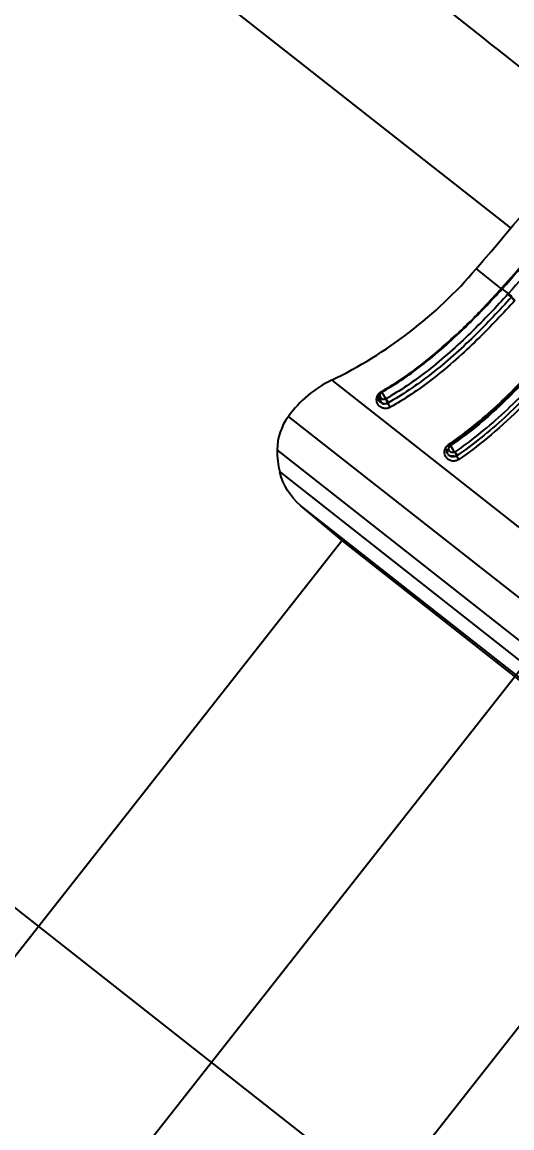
# Model space of a CAD drawing. Header units: millimetres. Extents: x 1145859089 to 1147511753, y -1047484727 to -1047247487.
# Drawn here: x 1146333276 to 1146333313.9, y -1047433528.8 to -1047433443.3 of the extents above; entities that cross this region are included whole.
import ezdxf
from ezdxf.xclip import XClip

# ---------------------------------------------------------------- set-up
doc = ezdxf.new("R2010")
doc.units = ezdxf.units.MM
doc.header["$LTSCALE"] = 100
doc.header["$MEASUREMENT"] = 0
doc.header["$XCLIPFRAME"] = 2
doc.linetypes.add('단지배치도$0$CENTER', pattern=[31, 30, -0.5, 0, -0.5])
doc.layers.get('0').update_dxf_attribs({"linetype": 'CONTINUOUS'})
for name, color, linetype in [('XREF', 135, 'CONTINUOUS'), ('단지배치도$0$S240910', 33, 'CONTINUOUS'), ('단지배치도$0$W240910', 135, 'CONTINUOUS')]:
    doc.layers.add(name, color=color, linetype=linetype)
doc.styles.add('단지배치도$0$WS1', font='romans.shx', dxfattribs={"width": 0.8, "bigfont": 'whgtxt.shx'})

# ---------------------------------------------------------------- blocks, each defined once
blk = doc.blocks.new('단지배치도$0$zw$9902')
at = {"layer": '단지배치도$0$W240910', "linetype": 'ByBlock', "ltscale": 20}
for p, q in [((64303.091, -61824.851), (64640.199, -62089.949)), ((64637.516, -62093.102), (64639.462, -62094.632)), ((64639.462, -62094.632), (64639.489, -62094.602)), ((64639.475, -62094.651), (64639.504, -62094.619)), ((64639.504, -62094.619), (64639.504, -62094.619)), ((64640.01, -62095.009), (64639.533, -62094.634)), ((64640.011, -62095.009), (64639.974, -62095.05)), ((64640.28, -62095.25), (64640.243, -62095.291)), ((64626.348, -62101.707), (64666.111, -62132.977)), ((64664.186, -62136.889), (64623, -62104.5)), ((64661.865, -62138.348), (64622.129, -62107.1)), ((64622.333, -62108.8), (64660.165, -62138.551)), ((64627.148, -62114.106), (64623.954, -62111.408)), ((64657.248, -62137.59), (64623.954, -62111.408)), ((64627.148, -62114.106), (64580.185, -62173.825)), ((64653.874, -62135.123), (64627.147, -62114.106)), ((64653.874, -62135.123), (64606.911, -62194.842))]:
    blk.add_line(p, q, dxfattribs=at)
at = {"layer": '단지배치도$0$W240910', "linetype": '단지배치도$0$CENTER', "ltscale": 50}
blk.add_line((64681.937, -62205.463), (64200.6, -61826.944), dxfattribs=at)
at = {"layer": '단지배치도$0$W240910', "linetype": '단지배치도$0$CENTER', "ltscale": 20}
blk.add_line((64471.172, -62339.951), (64762.939, -61968.93), dxfattribs=at)
at = {"layer": '단지배치도$0$W240910', "linetype": 'ByBlock', "ltscale": 20}
for centre, radius, start, end in [((64250.34, -61760.909), 510.155, 319.3708, 325.74823), ((64611.354, -62070.676), 34.458, 295.78799, 319.39684), ((64638.53, -62095.457), 1.286, 41.58478, 41.72871), ((64639.18, -62094.884), 0.419, 41.64572, 41.97598), ((64639.208, -62094.856), 0.38, 41.15947, 41.38205), ((64638.701, -62095.299), 1.053, 41.10457, 41.16326), ((64639.208, -62094.857), 0.381, 40.80862, 40.98342), ((64639.289, -62094.788), 0.274, 40.75302, 41.00645), ((64639.29, -62094.786), 0.273, 40.39099, 40.6268), ((64639.304, -62094.777), 0.256, 40.71262, 40.94773), ((64639.337, -62094.745), 0.21, 39.70437, 39.98102), ((64639.365, -62094.724), 0.175, 39.77121, 40.08913), ((64639.385, -62094.708), 0.149, 39.59355, 39.94253), ((64639.42, -62094.679), 0.104, 38.76, 39.20643), ((64639.401, -62094.694), 0.128, 39.02303, 39.4143), ((64639.434, -62094.667), 0.0857, 38.0654, 38.58079), ((64639.448, -62094.657), 0.0684, 37.68053, 38.27574), ((64639.459, -62094.648), 0.0539, 37.43213, 38.13304), ((64639.477, -62094.635), 0.0317, 35.78848, 36.80095), ((64639.469, -62094.641), 0.0421, 36.2298, 37.06202), ((64639.494, -62094.623), 0.0113, 30.56496, 32.62298), ((64639.49, -62094.627), 0.0166, 34.56606, 36.15156), ((64639.484, -62094.63), 0.0231, 33.84199, 35.08762), ((64639.502, -62094.619), 0.00239, 23.20463, 29.3131), ((64639.5, -62094.62), 0.00431, 24.11806, 28.09968), ((64639.498, -62094.622), 0.00716, 30.43002, 33.24142), ((64639.504, -62094.619), 0.000218, 344.551, 14.83661), ((64639.504, -62094.619), 0.000524, 5.25085, 23.24963), ((64639.503, -62094.619), 0.00117, 13.93885, 23.88831), ((64628.8, -62107.179), 6.672, 179.31208, 194.06207)]:
    blk.add_arc(centre, radius, start, end, dxfattribs=at)
for points, degree in [([(64646.73, -62082.052), (64579.333, -62029.052), (64579.333, -62029.052)], 2), ([(64630.2, -62102.606), (64633.737, -62100.582), (64636.729, -62097.679), (64639.504, -62094.619)], 3), ([(64637.782, -62096.439), (64638.361, -62095.86), (64638.923, -62095.259), (64639.474, -62094.652)], 3), ([(64639.461, -62094.632), (64639.472, -62094.643), (64639.477, -62094.649), (64639.475, -62094.651)], 3), ([(64640.012, -62095.009), (64640.023, -62095.022), (64640.058, -62095.054), (64640.135, -62095.125), (64640.215, -62095.196), (64640.268, -62095.242), (64640.28, -62095.25), (64640.28, -62095.249)], 3), ([(64635.389, -62106.69), (64635.946, -62106.309), (64637.089, -62105.465), (64638.912, -62103.909), (64640.723, -62102.141), (64642.485, -62100.232), (64643.594, -62098.951), (64644.133, -62098.305)], 3), ([(64635.46, -62106.724), (64636.07, -62106.307), (64637.283, -62105.407), (64639.093, -62103.846), (64640.855, -62102.122), (64642.588, -62100.245), (64643.671, -62098.978), (64644.203, -62098.341)], 3), ([(64644.272, -62098.392), (64643.734, -62099.038), (64642.632, -62100.317), (64640.903, -62102.182), (64639.096, -62103.951), (64637.348, -62105.463), (64636.143, -62106.35), (64635.539, -62106.761)], 3), ([(64635.882, -62107.258), (64636.471, -62106.856), (64637.661, -62105.979), (64639.48, -62104.425), (64641.297, -62102.652), (64643.061, -62100.74), (64644.187, -62099.439), (64644.735, -62098.78)], 3), ([(64644.969, -62098.982), (64644.404, -62099.659), (64643.261, -62100.983), (64641.518, -62102.867), (64639.737, -62104.611), (64637.892, -62106.201), (64636.649, -62107.121), (64636.023, -62107.548)], 3), ([(64645.204, -62099.185), (64644.392, -62100.167), (64642.778, -62101.986), (64640.859, -62103.983), (64638.334, -62106.282), (64636.883, -62107.355), (64636.168, -62107.84)], 3), ([(64626.347, -62101.705), (64625.018, -62102.338), (64623.857, -62103.308), (64622.999, -62104.5)], 3), ([(64630.264, -62102.57), (64630.83, -62102.244), (64631.384, -62101.896), (64631.923, -62101.529)], 3), ([(64631.768, -62101.634), (64631.689, -62101.687), (64631.61, -62101.739), (64631.531, -62101.791)], 3), ([(64630.09, -62102.699), (64630.049, -62102.74), (64630.048, -62102.741), (64630.046, -62102.743)], 3), ([(64630.531, -62103.146), (64630.519, -62103.153), (64630.492, -62103.164), (64630.444, -62103.178), (64630.401, -62103.183), (64630.367, -62103.183), (64630.338, -62103.18), (64630.313, -62103.177), (64630.292, -62103.173), (64630.276, -62103.167), (64630.271, -62103.155), (64630.267, -62103.143), (64630.263, -62103.133), (64630.255, -62103.125), (64630.241, -62103.122), (64630.222, -62103.12), (64630.2, -62103.119), (64630.178, -62103.116), (64630.162, -62103.105), (64630.151, -62103.089), (64630.142, -62103.07), (64630.129, -62103.05), (64630.117, -62103.029), (64630.105, -62103.003), (64630.093, -62102.975), (64630.085, -62102.942), (64630.079, -62102.905), (64630.079, -62102.861), (64630.086, -62102.811), (64630.102, -62102.764), (64630.123, -62102.721), (64630.152, -62102.682), (64630.189, -62102.648), (64630.214, -62102.629), (64630.228, -62102.622)], 3), ([(64630.166, -62102.629), (64630.12, -62102.66), (64630.081, -62102.697), (64630.09, -62102.699)], 3), ([(64630.201, -62102.607), (64630.189, -62102.613), (64630.177, -62102.62), (64630.166, -62102.629)], 3), ([(64630.181, -62102.595), (64630.191, -62102.604), (64630.197, -62102.608), (64630.2, -62102.606)], 3), ([(64630.228, -62102.622), (64630.215, -62102.609), (64630.205, -62102.604), (64630.201, -62102.607)], 3), ([(64629.982, -62102.87), (64629.959, -62102.949), (64629.94, -62103.019), (64629.95, -62103.12)], 3), ([(64629.958, -62102.969), (64629.959, -62102.962), (64629.96, -62102.956), (64629.961, -62102.95)], 3), ([(64629.987, -62103.231), (64629.98, -62103.215), (64629.974, -62103.198), (64629.969, -62103.181)], 3), ([(64630.325, -62103.525), (64630.291, -62103.516), (64630.261, -62103.505), (64630.191, -62103.468)], 3), ([(64630.349, -62103.529), (64630.308, -62103.518), (64630.299, -62103.514), (64630.291, -62103.508)], 3), ([(64630.349, -62103.529), (64630.349, -62103.53), (64630.349, -62103.53), (64630.35, -62103.53)], 3), ([(64630.366, -62103.532), (64630.387, -62103.536), (64630.409, -62103.538), (64630.432, -62103.539)], 3), ([(64630.696, -62103.473), (64630.702, -62103.47), (64630.703, -62103.447), (64630.679, -62103.377), (64630.633, -62103.286), (64630.578, -62103.198), (64630.545, -62103.159), (64630.531, -62103.146)], 3), ([(64630.864, -62103.803), (64630.851, -62103.791), (64630.818, -62103.752), (64630.763, -62103.664), (64630.716, -62103.572), (64630.69, -62103.5), (64630.693, -62103.478), (64630.698, -62103.476)], 3), ([(64622.999, -62104.5), (64622.446, -62105.244), (64622.137, -62106.167), (64622.129, -62107.1)], 3), ([(64636.168, -62107.84), (64636.138, -62107.862), (64636.074, -62107.899), (64635.965, -62107.941), (64635.846, -62107.964), (64635.723, -62107.967), (64635.601, -62107.949), (64635.478, -62107.907), (64635.357, -62107.836), (64635.245, -62107.734), (64635.153, -62107.602), (64635.092, -62107.443), (64635.072, -62107.277), (64635.091, -62107.118), (64635.139, -62106.978), (64635.21, -62106.859), (64635.294, -62106.763), (64635.356, -62106.712), (64635.389, -62106.69)], 3), ([(64635.242, -62107.121), (64635.24, -62107.275), (64635.302, -62107.433), (64635.441, -62107.536)], 3), ([(64635.43, -62106.746), (64635.343, -62106.814), (64635.283, -62106.908), (64635.26, -62107.005)], 3), ([(64635.389, -62106.69), (64635.421, -62106.72), (64635.448, -62106.732), (64635.461, -62106.724)], 3), ([(64635.46, -62106.724), (64635.45, -62106.731), (64635.44, -62106.738), (64635.43, -62106.746)], 3), ([(64635.46, -62106.724), (64635.475, -62106.714), (64635.504, -62106.729), (64635.539, -62106.761)], 3), ([(64635.539, -62106.761), (64635.505, -62106.737), (64635.502, -62106.739), (64635.499, -62106.741)], 3), ([(64636.023, -62107.548), (64636.032, -62107.542), (64636.036, -62107.509), (64636.008, -62107.427), (64635.949, -62107.33), (64635.903, -62107.278), (64635.882, -62107.258)], 3), ([(64636.168, -62107.84), (64636.146, -62107.82), (64636.099, -62107.766), (64636.039, -62107.668), (64636.01, -62107.585), (64636.016, -62107.556), (64636.025, -62107.55)], 3), ([(64623.954, -62111.408), (64623.159, -62110.733), (64622.579, -62109.806), (64622.33, -62108.8)], 3)]:
    blk.add_open_spline(points, degree=degree, dxfattribs=at)
for points, knots in [([(64639.504, -62094.619), (64640.138, -62093.92), (64640.762, -62093.211), (64644.012, -62089.41), (64647.484, -62085.006), (64654.148, -62076.037), (64656.372, -62072.968), (64662.142, -62064.944), (64666.059, -62059.345), (64670.603, -62052.956), (64671.97, -62051.053), (64673.348, -62049.164)], [0, 0, 0, 0, 0.079666, 0.079666, 0.421851, 0.421851, 0.597487, 0.597487, 0.879584, 0.879584, 1, 1, 1, 1]), ([(64639.533, -62094.634), (64641.122, -62092.882), (64644.154, -62089.251), (64648.513, -62083.666), (64652.754, -62077.995), (64656.226, -62073.223), (64659.674, -62068.431), (64663.1, -62063.62), (64667.856, -62056.853), (64671.28, -62052.038), (64673.364, -62049.184)], [0, 0, 0, 0, 0.00709361, 0.01418546, 0.02127666, 0.02836776, 0.03191298, 0.03900348, 0.04609359, 0.0567277, 0.0567277, 0.0567277, 0.0567277]), ([(64673.841, -62049.559), (64672.631, -62051.215), (64670.013, -62054.859), (64666.018, -62060.518), (64661.81, -62066.486), (64657.556, -62072.418), (64653.267, -62078.32), (64648.901, -62084.162), (64644.521, -62089.76), (64641.517, -62093.348), (64640.012, -62095.009)], [0, 0, 0, 0, 0.108757, 0.237507, 0.366257, 0.495006, 0.623756, 0.752506, 0.881256, 1, 1, 1, 1]), ([(64639.489, -62094.601), (64640.172, -62093.849), (64641.636, -62092.174), (64643.82, -62089.528), (64645.99, -62086.804), (64647.386, -62085.006), (64648.036, -62084.157)], [0, 0, 0, 0, 0.053743, 0.1174933, 0.1812436, 0.2378178, 0.2378178, 0.2378178, 0.2378178]), ([(64630.228, -62102.622), (64630.706, -62102.352), (64631.706, -62101.743), (64633.302, -62100.598), (64635.023, -62099.169), (64636.69, -62097.615), (64638.183, -62096.102), (64639.097, -62095.116), (64639.533, -62094.634)], [0, 0, 0, 0, 0.166667, 0.333333, 0.5, 0.666667, 0.833333, 1, 1, 1, 1]), ([(64639.974, -62095.051), (64639.538, -62095.532), (64638.624, -62096.515), (64637.134, -62098.027), (64635.486, -62099.565), (64633.79, -62100.986), (64632.142, -62102.177), (64631.062, -62102.844), (64630.531, -62103.146)], [0, 0, 0, 0, 0.166667, 0.333333, 0.5, 0.666667, 0.833333, 1, 1, 1, 1]), ([(64637.374, -62096.844), (64637.63, -62096.586), (64638.366, -62095.822), (64639.041, -62095.096), (64639.461, -62094.632)], [0.74894, 0.74894, 0.74894, 0.74894, 0.8333333, 1, 1, 1, 1]), ([(64639.533, -62094.634), (64639.527, -62094.63), (64639.517, -62094.624), (64639.507, -62094.619), (64639.504, -62094.619), (64639.504, -62094.619)], [0, 0, 0, 0, 0.333333, 0.666667, 1, 1, 1, 1]), ([(64639.974, -62095.051), (64640.007, -62095.084), (64640.149, -62095.214), (64640.241, -62095.293), (64640.242, -62095.291)], [2.232891, 2.232891, 2.232891, 2.232891, 7.283615, 12.333504, 12.333504, 12.333504, 12.333504]), ([(64640.242, -62095.291), (64639.792, -62095.788), (64638.866, -62096.794), (64637.358, -62098.326), (64635.771, -62099.807), (64634.068, -62101.226), (64632.337, -62102.483), (64631.236, -62103.165), (64630.696, -62103.473)], [0, 0, 0, 0, 0.166667, 0.333333, 0.5, 0.666667, 0.833333, 1, 1, 1, 1]), ([(64640.515, -62095.534), (64640.075, -62096.021), (64639.154, -62097.017), (64637.634, -62098.562), (64635.964, -62100.126), (64634.22, -62101.579), (64632.508, -62102.816), (64631.404, -62103.496), (64630.864, -62103.803)], [0, 0, 0, 0, 0.166667, 0.333333, 0.5, 0.666667, 0.833333, 1, 1, 1, 1]), ([(64640.515, -62095.534), (64640.481, -62095.502), (64640.339, -62095.371), (64640.245, -62095.292), (64640.245, -62095.293)], [2.12087, 2.12087, 2.12087, 2.12087, 6.933731, 11.74653, 11.74653, 11.74653, 11.74653]), ([(64638.154, -62096.07), (64637.911, -62096.325), (64637.141, -62097.119), (64636.353, -62097.889), (64635.805, -62098.399)], [2.309945, 2.309945, 2.309945, 2.309945, 2.640437, 3.349882, 3.349882, 3.349882, 3.349882]), ([(64638.154, -62096.07), (64638.078, -62096.15), (64637.626, -62096.621), (64637.053, -62097.204), (64636.331, -62097.904), (64636.014, -62098.205), (64635.805, -62098.399)], [0.1669364, 0.1669364, 0.1669364, 0.1669364, 0.1937352, 0.3254418, 0.3594494, 0.4247204, 0.4247204, 0.4247204, 0.4247204]), ([(64637.308, -62096.94), (64637.339, -62096.909), (64637.376, -62096.871), (64637.414, -62096.833), (64637.418, -62096.823)], [1.4527791, 1.4527791, 1.4527791, 1.4527791, 2.2240759, 2.3878722, 2.3878722, 2.3878722, 2.3878722]), ([(64630.181, -62102.595), (64630.654, -62102.325), (64631.643, -62101.715), (64633.231, -62100.598), (64634.918, -62099.156), (64636.233, -62097.973), (64636.914, -62097.306), (64637.062, -62097.153)], [0, 0, 0, 0, 0.1666667, 0.3333333, 0.5, 0.6666667, 0.7152602, 0.7152602, 0.7152602, 0.7152602]), ([(64631.768, -62101.634), (64631.728, -62101.661), (64631.648, -62101.714), (64631.57, -62101.765), (64631.531, -62101.791)], [0.83304643, 0.83304643, 0.83304643, 0.83304643, 0.84411263, 0.85565068, 0.85565068, 0.85565068, 0.85565068]), ([(64630.864, -62103.803), (64630.841, -62103.818), (64630.791, -62103.844), (64630.704, -62103.874), (64630.609, -62103.894), (64630.507, -62103.901), (64630.403, -62103.892), (64630.302, -62103.868), (64630.205, -62103.829), (64630.113, -62103.775), (64630.028, -62103.705), (64629.952, -62103.617), (64629.888, -62103.511), (64629.846, -62103.392), (64629.824, -62103.28), (64629.82, -62103.177), (64629.833, -62103.081), (64629.858, -62102.991), (64629.89, -62102.908), (64629.93, -62102.832), (64629.98, -62102.76), (64630.042, -62102.695), (64630.112, -62102.639), (64630.158, -62102.608), (64630.181, -62102.595)], [0, 0, 0, 0, 0.045455, 0.090909, 0.136364, 0.181818, 0.227273, 0.272727, 0.318182, 0.363636, 0.409091, 0.454545, 0.5, 0.545455, 0.590909, 0.636364, 0.681818, 0.727273, 0.772727, 0.818182, 0.863636, 0.909091, 0.954545, 1, 1, 1, 1]), ([(64630.046, -62102.743), (64630.033, -62102.762), (64630.007, -62102.802), (64629.987, -62102.847), (64629.982, -62102.87)], [0.14907119, 0.14907119, 0.14907119, 0.14907119, 0.2, 0.24608775, 0.24608775, 0.24608775, 0.24608775]), ([(64630.166, -62102.629), (64630.153, -62102.637), (64630.116, -62102.665), (64630.078, -62102.703), (64630.054, -62102.733), (64630.052, -62102.736)], [0.0307517, 0.0307517, 0.0307517, 0.0307517, 0.0666667, 0.1333333, 0.1444732, 0.1444732, 0.1444732, 0.1444732]), ([(64629.982, -62102.87), (64629.975, -62102.879), (64629.961, -62102.922), (64629.946, -62103.003), (64629.95, -62103.117), (64629.983, -62103.238), (64630.051, -62103.352), (64630.125, -62103.425), (64630.173, -62103.458), (64630.195, -62103.464)], [0.2460877, 0.2460877, 0.2460877, 0.2460877, 0.2666667, 0.3333333, 0.4, 0.4666667, 0.5333333, 0.6, 0.6378584, 0.6378584, 0.6378584, 0.6378584]), ([(64629.951, -62102.989), (64629.953, -62102.974), (64629.957, -62102.944), (64629.965, -62102.914), (64629.969, -62102.899)], [1.3868743, 1.3868743, 1.3868743, 1.3868743, 1.5925598, 1.7821231, 1.7821231, 1.7821231, 1.7821231]), ([(64629.961, -62102.95), (64629.962, -62102.946), (64629.965, -62102.933), (64629.968, -62102.92), (64629.982, -62102.87)], [2.5986181, 2.5986181, 2.5986181, 2.5986181, 2.6333457, 2.7136184, 2.7136184, 2.7136184, 2.7136184]), ([(64630.291, -62103.508), (64630.262, -62103.499), (64630.229, -62103.484), (64630.202, -62103.468), (64630.195, -62103.464)], [0.9734552, 0.9734552, 0.9734552, 0.9734552, 1.1595777, 1.2248043, 1.2248043, 1.2248043, 1.2248043]), ([(64630.432, -62103.539), (64630.464, -62103.541), (64630.528, -62103.537), (64630.616, -62103.515), (64630.671, -62103.488), (64630.696, -62103.473)], [0.8010672, 0.8010672, 0.8010672, 0.8010672, 0.8666667, 0.9333333, 1, 1, 1, 1]), ([(64635.26, -62107.005), (64635.252, -62107.036), (64635.245, -62107.074), (64635.243, -62107.113), (64635.242, -62107.121)], [0.2281398, 0.2281398, 0.2281398, 0.2281398, 0.28571429, 0.29730471, 0.29730471, 0.29730471, 0.29730471]), ([(64635.242, -62107.121), (64635.242, -62107.153), (64635.247, -62107.228), (64635.271, -62107.308), (64635.291, -62107.351), (64635.294, -62107.359)], [0.2973047, 0.2973047, 0.2973047, 0.2973047, 0.3571429, 0.4285714, 0.4432667, 0.4432667, 0.4432667, 0.4432667]), ([(64635.539, -62106.761), (64635.523, -62106.772), (64635.493, -62106.801), (64635.451, -62106.853), (64635.422, -62106.918), (64635.408, -62106.991), (64635.414, -62107.07), (64635.442, -62107.146), (64635.486, -62107.209), (64635.54, -62107.257), (64635.598, -62107.289), (64635.66, -62107.306), (64635.723, -62107.31), (64635.783, -62107.302), (64635.835, -62107.284), (64635.867, -62107.267), (64635.882, -62107.258)], [0, 0, 0, 0, 0.071429, 0.142857, 0.214286, 0.285714, 0.357143, 0.428571, 0.5, 0.571429, 0.642857, 0.714286, 0.785714, 0.857143, 0.928571, 1, 1, 1, 1]), ([(64635.539, -62106.761), (64635.525, -62106.76), (64635.514, -62106.751), (64635.504, -62106.744), (64635.499, -62106.741)], [0.13022706, 0.13022706, 0.13022706, 0.13022706, 0.17644401, 0.21354705, 0.21354705, 0.21354705, 0.21354705]), ([(64635.33, -62107.419), (64635.334, -62107.425), (64635.361, -62107.462), (64635.398, -62107.501), (64635.433, -62107.53), (64635.441, -62107.536)], [0.4858037, 0.4858037, 0.4858037, 0.4858037, 0.5, 0.5714286, 0.5881216, 0.5881216, 0.5881216, 0.5881216]), ([(64635.441, -62107.536), (64635.463, -62107.552), (64635.518, -62107.587), (64635.612, -62107.624), (64635.721, -62107.64), (64635.829, -62107.633), (64635.932, -62107.604), (64635.994, -62107.568), (64636.023, -62107.548)], [0.5881724, 0.5881724, 0.5881724, 0.5881724, 0.6428571, 0.7142857, 0.7857143, 0.8571429, 0.9285714, 1, 1, 1, 1])]:
    blk.add_open_spline(points, degree=3, knots=knots, dxfattribs=at)
at = {"layer": '단지배치도$0$S240910', "style": '단지배치도$0$WS1', "width": 0.8}
blk.add_text('FH:32.00', height=1200, dxfattribs=at).set_placement((60354.833, -63274.832))
blk = doc.blocks.new('단지배치도')
blk.add_blockref('단지배치도$0$zw$9902', (141034.193, 142437.157))

msp = doc.modelspace()

# ---------------------------------------------------------------- block references
at = {"layer": 'XREF'}
ref = msp.add_blockref('단지배치도', (1146127639.433663, -1047513806.462535), dxfattribs=at)
XClip(ref).set_block_clipping_path([(72982.4064819524, 34919.7593965298), (360382.4067475507, 255319.7593436697)])

doc.saveas('drawing.dxf')
